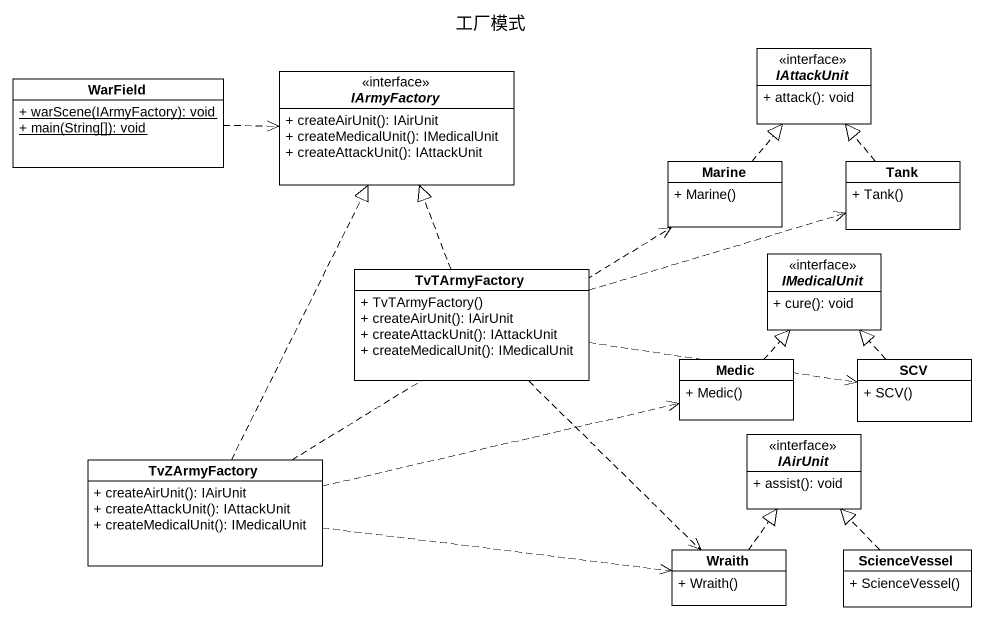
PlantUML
@startuml
title 工厂模式
hide circle
hide empty members
skinparam classAttributeIconSize 0
class WarField {
  {static} + warScene(IArmyFactory): void
  {static} + main(String[]): void
}
interface IArmyFactory <<interface>> {
  + createAirUnit(): IAirUnit
  + createMedicalUnit(): IMedicalUnit
  + createAttackUnit(): IAttackUnit
}
interface IAttackUnit {
  + attack(): void
}
class Marine {
  + Marine()
}
class Tank {
  + Tank()
}
interface IMedicalUnit <<interface>> {
  + cure(): void
}
class TvTArmyFactory {
  + TvTArmyFactory()
  + createAirUnit(): IAirUnit
  + createAttackUnit(): IAttackUnit
  + createMedicalUnit(): IMedicalUnit
}
class Medic {
  + Medic()
}
class SCV {
  + SCV()
}
interface IAirUnit <<interface>> {
  + assist(): void
}
class TvZArmyFactory {
  + createAirUnit(): IAirUnit
  + createAttackUnit(): IAttackUnit
  + createMedicalUnit(): IMedicalUnit
}
class Wraith {
  + Wraith()
}
class ScienceVessel {
  + ScienceVessel()
}
WarField .right.> IArmyFactory
Marine .up.|> IAttackUnit
Tank .up.|> IAttackUnit
TvTArmyFactory .up.|> IArmyFactory
TvTArmyFactory .right.> Tank
TvTArmyFactory .right.> SCV
TvTArmyFactory ..> Wraith
Medic .up.|> IMedicalUnit
SCV .up.|> IMedicalUnit
TvZArmyFactory .up.|> IArmyFactory
TvZArmyFactory .up.> Marine
TvZArmyFactory .right.> Medic
TvZArmyFactory .right.> Wraith
Wraith .up.|> IAirUnit
ScienceVessel .up.|> IAirUnit
@enduml
